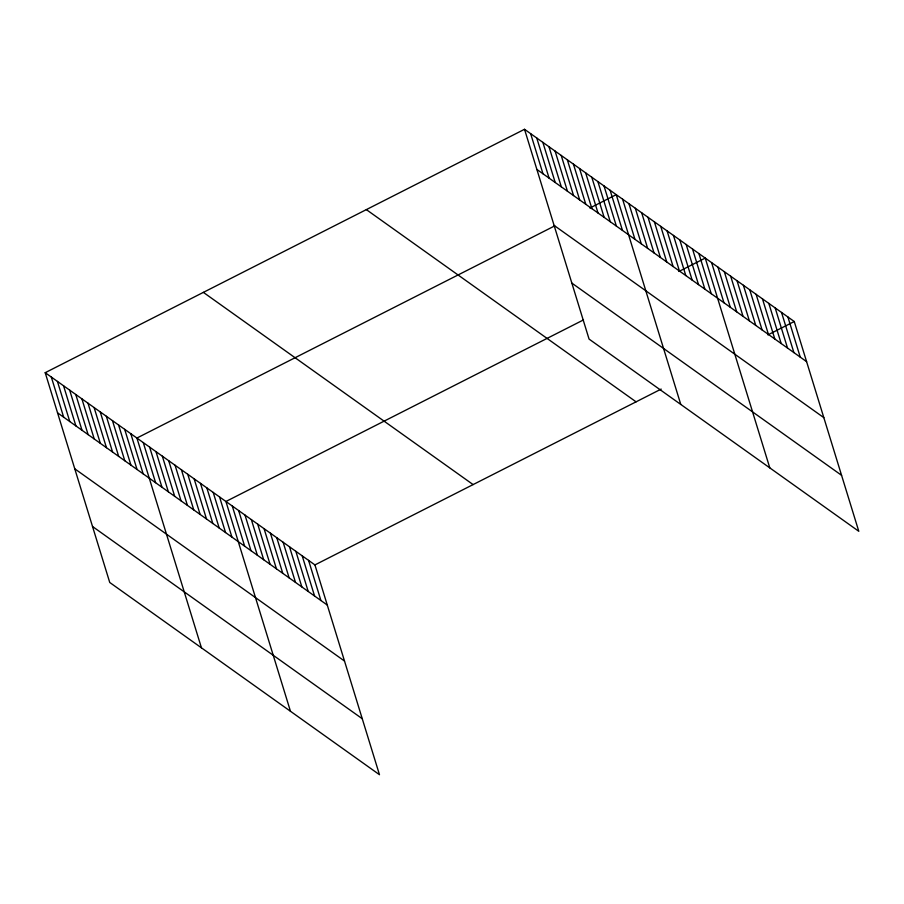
<?xml version="1.0" encoding="UTF-8"?>
<svg xmlns="http://www.w3.org/2000/svg" width="904" height="904" viewBox="0 0 904 904"><rect width="100%" height="100%" fill="white"/><g stroke="black" fill="none" stroke-linecap="round" stroke-linejoin="round"><path stroke-width="1.36" d="M45.2 372.697L314.931 564.91L379.477 774.705L109.746 582.481L45.2 372.697L524.523 129.295L794.254 321.519L858.8 531.303L589.069 339.09L524.523 129.295M554.717 225.887L136.911 438.044L201.445 647.84M589.871 208.033L616.234 194.654L680.78 404.438M583.476 319.914L225.921 501.483L290.466 711.279M678.881 271.471L705.244 258.081L769.79 467.876M314.931 564.91L661.186 389.082M767.891 334.898L794.254 321.519M536.874 169.432L806.605 361.656M554.096 225.424L823.826 417.637M571.848 283.099L841.579 475.323M366.346 209.615L636.077 401.839M203.377 292.376L473.108 484.589M57.551 412.834L327.282 605.058M74.772 468.814L344.503 661.039M92.513 526.501L362.255 718.725M787.904 316.988L800.255 357.125M781.542 312.456L793.893 352.594M775.18 307.925L787.531 348.063M768.829 303.394L781.18 343.531M762.467 298.862L774.818 339M756.117 294.331L768.456 334.469M749.755 289.8L762.106 329.937M743.393 285.268L755.744 325.406M737.042 280.737L749.382 320.875M730.681 276.206L743.031 316.343M724.319 271.675L736.67 311.812M717.968 267.143L730.308 307.281M711.606 262.612L723.957 302.75M698.894 253.549L711.233 293.687M692.532 249.018L704.883 289.156M686.17 244.487L698.521 284.624M679.819 239.955L692.159 280.093M673.457 235.424L685.808 275.562M667.096 230.893L679.446 271.03M660.745 226.362L673.096 266.51M654.383 221.83L666.734 261.979M648.021 217.299L660.372 257.448M641.67 212.768L654.021 252.917M635.309 208.236L647.659 248.385M628.947 203.705L641.298 243.854M622.596 199.174L634.947 239.323M610.121 190.292L622.472 230.43M604.008 185.93L616.359 226.079M597.894 181.58L610.245 221.717M591.781 177.218L604.132 217.355M585.668 172.867L598.019 213.005M579.554 168.506L591.905 208.643M573.441 164.144L585.792 204.293M567.328 159.793L579.667 199.931M561.214 155.431L573.554 195.58M555.101 151.081L567.441 191.219M548.977 146.719L561.327 186.857M542.863 142.369L555.214 182.506M536.75 138.007L549.101 178.144M530.637 133.645L542.988 173.794M308.58 560.378L320.92 600.527M302.218 555.858L314.569 595.996M295.857 551.327L308.207 591.465M289.506 546.796L301.846 586.933M283.144 542.264L295.495 582.402M276.782 537.733L289.133 577.871M270.432 533.202L282.771 573.339M264.07 528.67L276.421 568.808M257.708 524.139L270.059 564.277M251.357 519.608L263.697 559.745M244.995 515.077L257.346 555.214M238.633 510.545L250.984 550.683M232.283 506.014L244.634 546.152M219.559 496.951L231.91 537.089M213.208 492.42L225.559 532.558M206.846 487.889L219.197 528.026M200.485 483.357L212.835 523.495M194.134 478.826L206.485 518.964M187.772 474.295L200.123 514.433M181.41 469.764L193.761 509.901M175.06 465.232L187.41 505.37M168.698 460.701L181.049 500.839M162.336 456.17L174.687 496.307M155.985 451.638L168.336 491.776M149.623 447.107L161.974 487.256M143.273 442.576L155.612 482.725M130.797 433.694L143.148 473.832M124.684 429.332L137.035 469.47M118.571 424.982L130.922 465.119M112.458 420.62L124.797 460.757M106.344 416.258L118.684 456.407M100.231 411.908L112.571 452.045M94.106 407.546L106.457 447.695M87.993 403.195L100.344 443.333M81.88 398.833L94.231 438.971M75.766 394.483L88.117 434.621M69.653 390.121L82.004 430.259M63.54 385.759L75.891 425.908M57.427 381.409L69.777 421.546M51.313 377.047L63.664 417.185"/></g></svg>
